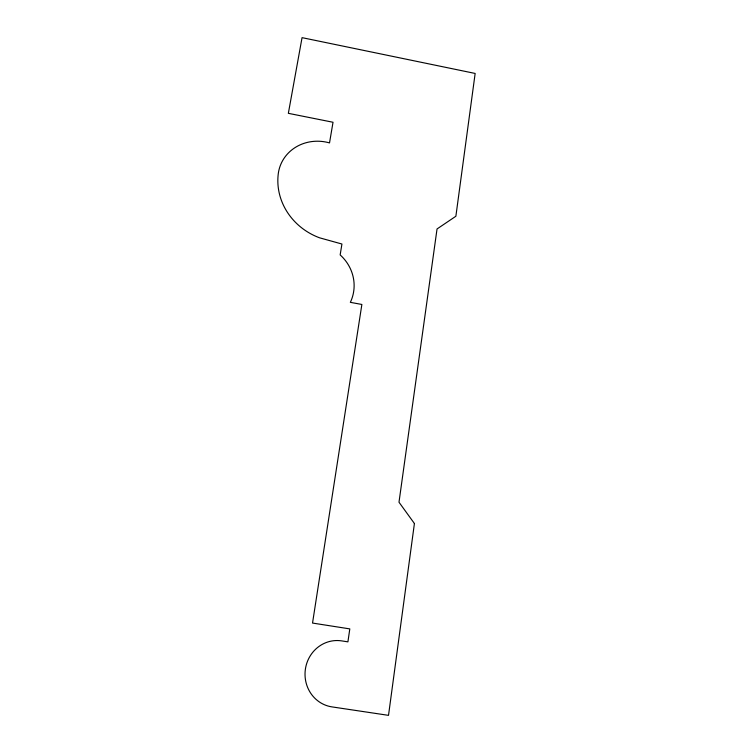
<?xml version="1.0" encoding="UTF-8"?>
<svg xmlns="http://www.w3.org/2000/svg" width="753" height="753" viewBox="0 0 753 753"><rect width="100%" height="100%" fill="white"/><g stroke="black" fill="none" stroke-linecap="round" stroke-linejoin="round"><path stroke-width="1.13" d="M414.414 523.514L388.52 715.35L331.951 706.888A33.358 31.701 -84.1 0 1 305.398 669.097A33.358 31.701 -84.1 0 1 341.693 640.888L347.914 641.857L349.806 628.896L312.533 623.06L361.873 304.466L350.343 302.339A42.46 40.483 20.7 0 0 340.158 254.919L341.928 244.019L319.592 237.816A62.123 57.652 21.5 0 1 278.121 175.12A41.688 38.695 19.6 0 1 329.522 142.91L333.024 122.259L288.352 113.327L302.057 37.65L475.152 73.446L455.876 216.243L437.041 228.959L398.996 502.213L414.414 523.514"/></g></svg>
